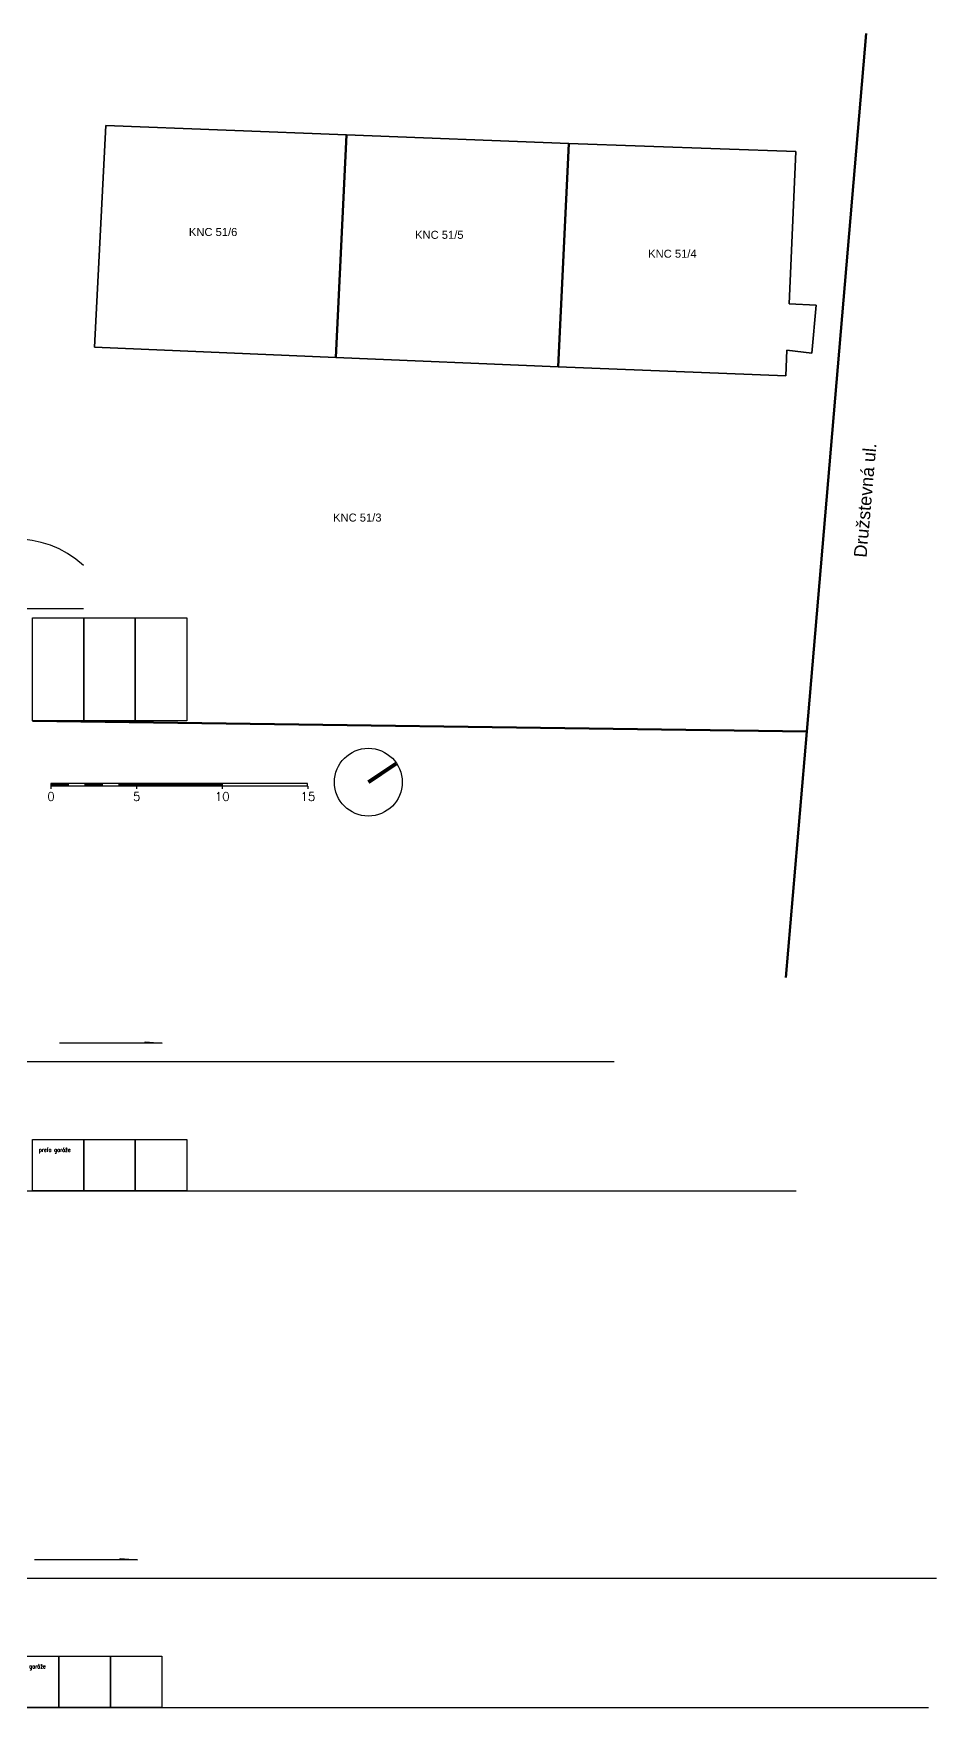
# Model space of a CAD drawing. Header units: millimetres. Extents: x 462666 to 1244237, y 2328025 to 3795663.
# Drawn here: x 894965 to 947634, y 2945284 to 3042914 of the extents above; entities that cross this region are included whole.
import ezdxf
from ezdxf.enums import TextEntityAlignment as Align
from ezdxf.lldxf.tags import DXFTag

# ---------------------------------------------------------------- set-up
doc = ezdxf.new("R2010")
doc.units = ezdxf.units.MM
for name, color, linetype in [('DIM_100', 64, 'Continuous'), ('MUR-POH', 64, 'Continuous'), ('MUR_POH', 64, 'Continuous'), ('MUR_REZ', 3, 'Continuous'), ('PLO_LIN', 6, 'Continuous'), ('POP_TXT', 7, 'Continuous'), ('TXT_50_MIESTN', 7, 'Continuous')]:
    doc.layers.add(name, color=color, linetype=linetype)
doc.layers.add('P', color=250, linetype='Continuous', lineweight=100)
doc.styles.add('ARIAL', font='arial.ttf', dxfattribs={"height": 250})
doc.styles.add('KOTY', font='ROMANS', dxfattribs={"width": 0.7})
doc.styles.add('SIMPLEX', font='SIMPLEX.SHX', dxfattribs={"width": 0.7})
tags = doc.linetypes.add('DASHED', pattern=[0.75, 0.5, -0.25]).pattern_tags.tags
tags[6:7] = [DXFTag(74, 4), DXFTag(75, 0), DXFTag(340, '0'), DXFTag(46, 1.0), DXFTag(50, 0.0), DXFTag(44, 0.0), DXFTag(45, 0.0)]
tags[4:5] = [DXFTag(74, 4), DXFTag(75, 0), DXFTag(340, '0'), DXFTag(46, 1.0), DXFTag(50, 0.0), DXFTag(44, 0.0), DXFTag(45, 0.0)]

msp = doc.modelspace()

# ---------------------------------------------------------------- linework, layer by layer
at = {"layer": 'MUR-POH', "color": 1}
for points in [[(894900.2, 3002834.6), (894900.2, 3008834.6), (897900.2, 3008834.6), (897900.2, 3002834.6), (894900.2, 3002834.6)], [(897900.2, 3002834.6), (897900.2, 3008834.6), (900900.2, 3008834.6), (900900.2, 3002834.6), (897900.2, 3002834.6)], [(900900.2, 3002834.6), (900900.2, 3008834.6), (903900.2, 3008834.6), (903900.2, 3002834.6), (900900.2, 3002834.6)], [(902480, 2984033.8), (896480, 2984033.8)], [(902480, 2984033.8), (901480, 2984033.8), (901480, 2984113.8), (902480, 2984033.8)], [(894900.2, 2975415.9), (894900.2, 2978415.9), (897900.2, 2978415.9), (897900.2, 2975415.9), (894900.2, 2975415.9)], [(897900.2, 2975415.9), (897900.2, 2978415.9), (900900.2, 2978415.9), (900900.2, 2975415.9), (897900.2, 2975415.9)], [(900900.2, 2975415.9), (900900.2, 2978415.9), (903900.2, 2978415.9), (903900.2, 2975415.9), (900900.2, 2975415.9)], [(901030.6, 2953902.3), (895030.6, 2953902.3)], [(901030.6, 2953902.3), (900030.6, 2953902.3), (900030.6, 2953982.3), (901030.6, 2953902.3)], [(893450.7, 2945284.4), (893450.7, 2948284.4), (896450.7, 2948284.4), (896450.7, 2945284.4), (893450.7, 2945284.4)], [(896450.7, 2945284.4), (896450.7, 2948284.4), (899450.7, 2948284.4), (899450.7, 2945284.4), (896450.7, 2945284.4)], [(899450.7, 2945284.4), (899450.7, 2948284.4), (902450.7, 2948284.4), (902450.7, 2945284.4), (899450.7, 2945284.4)]]:
    msp.add_lwpolyline(points, dxfattribs=at)
at = {"layer": 'MUR-POH', "flags": 128}
for points in [[(896971.6, 2999173.9), (895977.9, 2999173.9), (895977.9, 2999118.1), (896971.6, 2999118.1), (896971.6, 2999173.9), (896971.6, 2999173.9)], [(900967.4, 2999173.9), (895977.9, 2999173.9), (895977.9, 2999031.3), (900967.4, 2999031.3), (900967.4, 2999173.9), (900967.4, 2999173.9)], [(896971.6, 2999112.8), (895977.9, 2999112.8), (895977.9, 2999107.9), (896971.6, 2999107.9), (896971.6, 2999112.8), (896971.6, 2999112.8)], [(896971.6, 2999102.6), (895977.9, 2999102.6), (895977.9, 2999031.3), (896971.6, 2999031.3), (896971.6, 2999102.6), (896971.6, 2999102.6)], [(895977.9, 2999026), (895977.9, 2998856.9)], [(895977.9, 2999026), (895977.9, 2998856.9)], [(895983.2, 2999118.1), (896971.6, 2999118.1), (896971.6, 2999168.7), (895983.2, 2999168.7), (895983.2, 2999118.1), (895983.2, 2999118.1)], [(895983.2, 2999031.3), (900967.4, 2999031.3), (900967.4, 2999168.7), (895983.2, 2999168.7), (895983.2, 2999031.3), (895983.2, 2999031.3)], [(895983.2, 2999107.9), (896971.6, 2999107.9), (896971.6, 2999107.5), (895983.2, 2999107.5), (895983.2, 2999107.9), (895983.2, 2999107.9)], [(895983.2, 2999031.3), (896971.6, 2999031.3), (896971.6, 2999097.3), (895983.2, 2999097.3), (895983.2, 2999031.3), (895983.2, 2999031.3)], [(897970.5, 2999173.9), (896976.9, 2999173.9), (896976.9, 2999031.3), (897970.5, 2999031.3), (897970.5, 2999173.9), (897970.5, 2999173.9)], [(896982.2, 2999031.3), (897970.5, 2999031.3), (897970.5, 2999168.7), (896982.2, 2999168.7), (896982.2, 2999031.3), (896982.2, 2999031.3)], [(898969.5, 2999173.9), (897975.8, 2999173.9), (897975.8, 2999118.1), (898969.5, 2999118.1), (898969.5, 2999173.9), (898969.5, 2999173.9)], [(898969.5, 2999112.8), (897975.8, 2999112.8), (897975.8, 2999107.9), (898969.5, 2999107.9), (898969.5, 2999112.8), (898969.5, 2999112.8)], [(898969.5, 2999102.6), (897975.8, 2999102.6), (897975.8, 2999031.3), (898969.5, 2999031.3), (898969.5, 2999102.6), (898969.5, 2999102.6)], [(897981.1, 2999118.1), (898969.5, 2999118.1), (898969.5, 2999168.7), (897981.1, 2999168.7), (897981.1, 2999118.1), (897981.1, 2999118.1)], [(897981.1, 2999107.9), (898969.5, 2999107.9), (898969.5, 2999107.5), (897981.1, 2999107.5), (897981.1, 2999107.9), (897981.1, 2999107.9)], [(897981.1, 2999031.3), (898969.5, 2999031.3), (898969.5, 2999097.3), (897981.1, 2999097.3), (897981.1, 2999031.3), (897981.1, 2999031.3)], [(899968.4, 2999173.9), (898974.8, 2999173.9), (898974.8, 2999031.3), (899968.4, 2999031.3), (899968.4, 2999173.9), (899968.4, 2999173.9)], [(898980.1, 2999031.3), (899968.4, 2999031.3), (899968.4, 2999168.7), (898980.1, 2999168.7), (898980.1, 2999031.3), (898980.1, 2999031.3)], [(900967.4, 2999173.9), (899973.7, 2999173.9), (899973.7, 2999118.1), (900967.4, 2999118.1), (900967.4, 2999173.9), (900967.4, 2999173.9)], [(900967.4, 2999112.8), (899973.7, 2999112.8), (899973.7, 2999107.9), (900967.4, 2999107.9), (900967.4, 2999112.8), (900967.4, 2999112.8)], [(900967.4, 2999102.6), (899973.7, 2999102.6), (899973.7, 2999031.3), (900967.4, 2999031.3), (900967.4, 2999102.6), (900967.4, 2999102.6)], [(899979, 2999118.1), (900967.4, 2999118.1), (900967.4, 2999168.7), (899979, 2999168.7), (899979, 2999118.1), (899979, 2999118.1)], [(899979, 2999107.9), (900967.4, 2999107.9), (900967.4, 2999107.5), (899979, 2999107.5), (899979, 2999107.9), (899979, 2999107.9)], [(899979, 2999031.3), (900967.4, 2999031.3), (900967.4, 2999097.3), (899979, 2999097.3), (899979, 2999031.3), (899979, 2999031.3)], [(905962.1, 2999173.9), (900972.7, 2999173.9), (900972.7, 2999118.1), (905962.1, 2999118.1), (905962.1, 2999173.9), (905962.1, 2999173.9)], [(905962.1, 2999112.8), (900972.7, 2999112.8), (900972.7, 2999107.9), (905962.1, 2999107.9), (905962.1, 2999112.8), (905962.1, 2999112.8)], [(905962.1, 2999102.6), (900972.7, 2999102.6), (900972.7, 2999031.3), (905962.1, 2999031.3), (905962.1, 2999102.6), (905962.1, 2999102.6)], [(900972.7, 2999026), (900972.7, 2998856.9)], [(900972.7, 2999026), (900972.7, 2998856.9)], [(900977.9, 2999118.1), (905962.1, 2999118.1), (905962.1, 2999168.7), (900977.9, 2999168.7), (900977.9, 2999118.1), (900977.9, 2999118.1)], [(900977.9, 2999107.9), (905962.1, 2999107.9), (905962.1, 2999107.5), (900977.9, 2999107.5), (900977.9, 2999107.9), (900977.9, 2999107.9)], [(900977.9, 2999031.3), (905962.1, 2999031.3), (905962.1, 2999097.3), (900977.9, 2999097.3), (900977.9, 2999031.3), (900977.9, 2999031.3)], [(910956.8, 2999173.9), (905967.4, 2999173.9), (905967.4, 2999031.3), (910956.8, 2999031.3), (910956.8, 2999173.9), (910956.8, 2999173.9)], [(905967.4, 2999026), (905967.4, 2998856.9)], [(905972.7, 2999031.3), (910956.8, 2999031.3), (910956.8, 2999168.7), (905972.7, 2999168.7), (905972.7, 2999031.3), (905972.7, 2999031.3)], [(910962.1, 2999026), (910962.1, 2998856.9)]]:
    msp.add_lwpolyline(points, dxfattribs=at)
at = {"layer": 'MUR_POH', "color": 8, "linetype": 'DASHED', "ltscale": 250}
msp.add_line((893985.6, 3009383.6), (897880.4, 3009383.6), dxfattribs=at)
msp.add_arc((893939.1, 3007622.9), 5804.1, 47.230296, 135.767545, dxfattribs=at)
at = {"layer": 'MUR_REZ'}
for p, q in [((898517, 3024625.2), (899193.7, 3037548.3)), ((899193.7, 3037548.3), (898517, 3024625.2)), ((899193.7, 3037548.3), (913226, 3037011.3)), ((913226, 3037011.3), (899193.7, 3037548.3)), ((913226, 3037011.3), (926179.8, 3036488.8)), ((926179.8, 3036488.8), (913226, 3037011.3)), ((926179.8, 3036488.8), (939426.2, 3036028.1)), ((939426.2, 3036028.1), (926179.8, 3036488.8)), ((939426.2, 3036028.1), (939033.6, 3027147.4)), ((939033.6, 3027147.4), (939426.2, 3036028.1)), ((939033.6, 3027147.4), (940605.3, 3027061.5)), ((940605.3, 3027061.5), (939033.6, 3027147.4)), ((940605.3, 3027061.5), (940356.1, 3024267.2)), ((940356.1, 3024267.2), (940605.3, 3027061.5)), ((912590.5, 3024026.6), (898517, 3024625.2)), ((898517, 3024625.2), (912590.5, 3024026.6)), ((925564.8, 3023473.3), (912590.5, 3024026.6)), ((912590.5, 3024026.6), (925564.8, 3023473.3)), ((938907.6, 3024435.4), (938837, 3022940.7)), ((938837, 3022940.7), (938907.6, 3024435.4)), ((940356.1, 3024267.2), (938907.6, 3024435.4)), ((938907.6, 3024435.4), (940356.1, 3024267.2)), ((938837, 3022940.7), (925564.8, 3023473.3)), ((925564.8, 3023473.3), (938837, 3022940.7))]:
    msp.add_line(p, q, dxfattribs=at)
at = {"layer": 'P', "color": 252, "linetype": 'Continuous'}
for p, q in [((940078, 3002212.5), (943534.1, 3042914.2)), ((943534.1, 3042914.2), (940078, 3002212.5)), ((913226, 3037011.3), (912590.5, 3024026.6)), ((912590.5, 3024026.6), (913226, 3037011.3)), ((926179.8, 3036488.8), (925564.8, 3023473.3)), ((925564.8, 3023473.3), (926179.8, 3036488.8)), ((894900.2, 3002834.6), (940078, 3002212.5)), ((940078, 3002212.5), (894900.2, 3002834.6)), ((938837.6, 2987866.2), (940078, 3002212.5)), ((940078, 3002212.5), (938837.6, 2987866.2))]:
    msp.add_line(p, q, dxfattribs=at)
at = {"layer": 'PLO_LIN', "color": 6}
for points in [[(882046.8, 2982966.5), (928833.5, 2982966.5)], [(885046.8, 2975415.9), (939445.2, 2975415.9)], [(880597.3, 2952835), (947634.2, 2952835)], [(883597.3, 2945284.4), (947174.4, 2945284.4)]]:
    msp.add_lwpolyline(points, dxfattribs=at)
at = {"layer": 'TXT_50_MIESTN', "const_width": 225}
msp.add_lwpolyline([(914497.2, 2999250.2), (916141.3, 3000348.4)], dxfattribs=at)
at = {"layer": 'TXT_50_MIESTN'}
msp.add_circle((914497.2, 2999250.2), 1977.1, dxfattribs=at)

# ---------------------------------------------------------------- texts
at = {"layer": 'DIM_100', "color": 1, "style": 'SIMPLEX'}
for s, p in [('0', (895984.4, 2998163.7)), ('5', (900979.1, 2998163.7)), ('10', (905973.9, 2998163.7)), ('15', (910968.6, 2998163.7))]:
    msp.add_text(s, height=500, dxfattribs=at).set_placement(p, align=Align.CENTER)
at = {"layer": 'POP_TXT', "linetype": 'Continuous', "char_height": 250, "width": 4551.713, "attachment_point": 1, "rotation": 0.00003, "style": 'KOTY'}
for insert in [(895280.1, 2977937), (893830.7, 2947805.5)]:
    msp.add_mtext('{prefa garáže}', dxfattribs=dict(at, insert=insert))
at = {"layer": 'TXT_50_MIESTN', "style": 'ARIAL'}
for s, p in [('KNC 51/6', (904029.8, 3031103.2)), ('KNC 51/5', (917221.8, 3030938.3)), ('KNC 51/4', (930816.9, 3029837.5)), ('KNC 51/3', (912439.7, 3014448.2))]:
    msp.add_text(s, height=466.67, dxfattribs=at).set_placement(p)
msp.add_text('Družstevná ul.', height=750, rotation=85, dxfattribs=at).set_placement((943550.8, 3012325.3))

doc.saveas('drawing.dxf')
